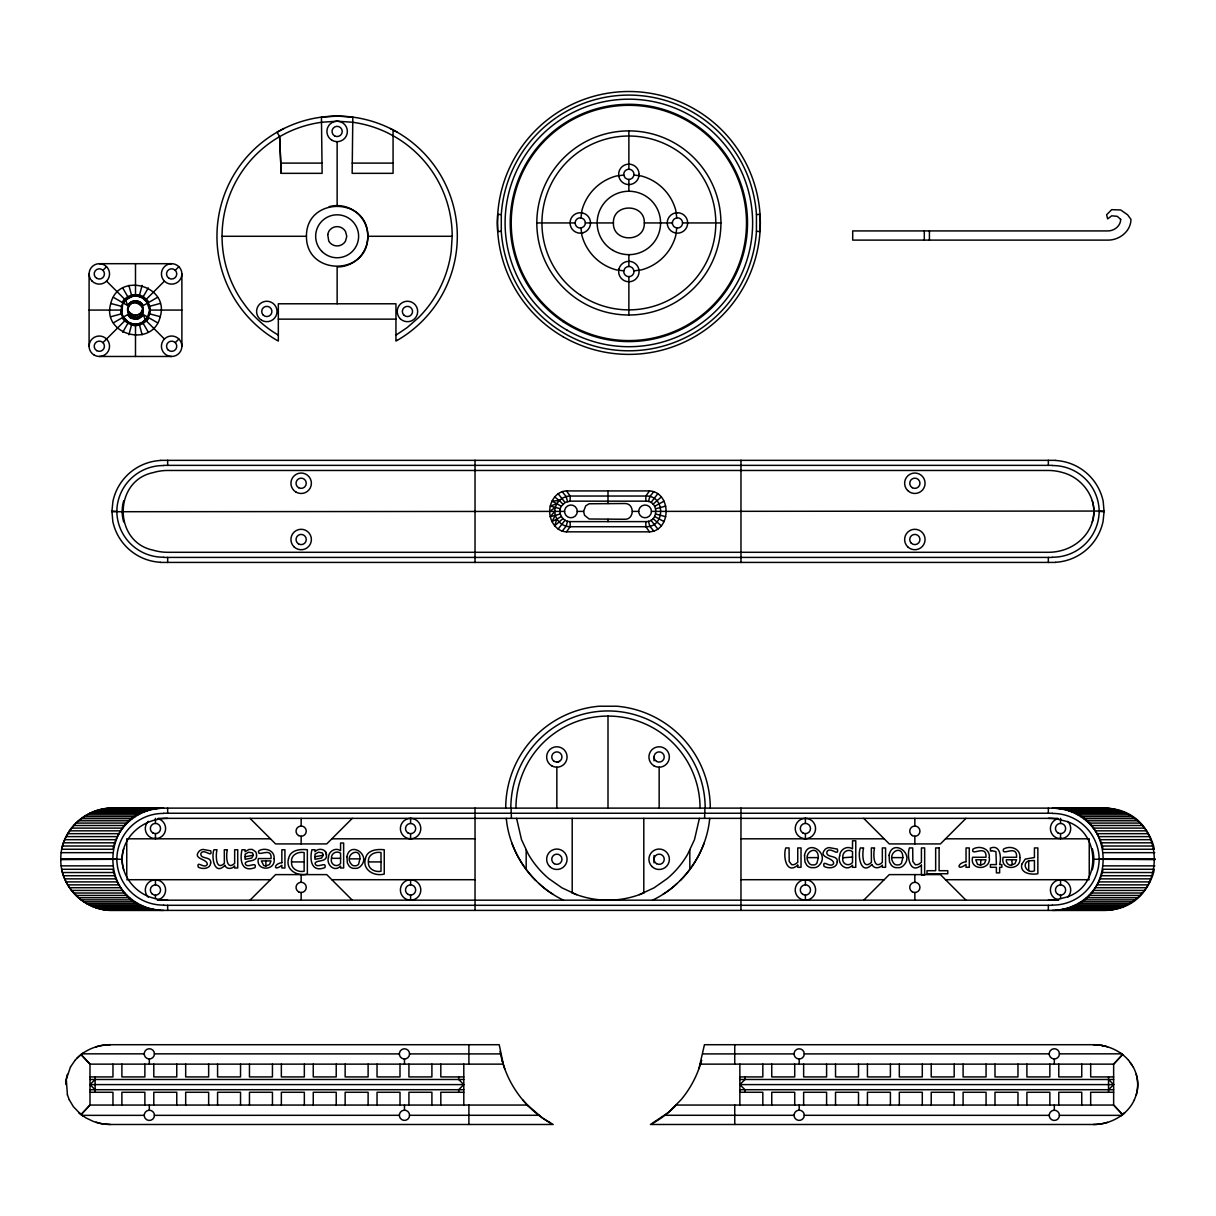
<?xml version="1.0" encoding="UTF-8"?>
<svg xmlns="http://www.w3.org/2000/svg" width="1216" height="1216" viewBox="0 0 1216 1216"><rect width="100%" height="100%" fill="white"/><g stroke="black" fill="none" stroke-linecap="round" stroke-linejoin="round"><path stroke-width="1.5" d="M135.493 263.69L135.508 295.503M468.89 1124.481L468.905 1105.055M734.753 1044.711L734.738 1064.137M135.493 356.47L135.508 324.657M278.327 335.145L273.205 331.953A115.064 115.064 0 0 1 245.845 306.326L241.452 300.215A115.064 115.064 0 0 1 279.604 136.633L286.246 133.076A115.064 115.064 0 0 1 322.118 122.208L337.136 121.22L352.154 122.208A115.064 115.064 0 0 1 388.026 133.076L394.668 136.633A115.064 115.064 0 0 1 452.2 236.284L451.212 251.302A115.064 115.064 0 0 1 418.502 317.65L407.178 327.575L395.945 335.145M501.281 214.578L501.281 231.314A127.847 127.847 0 0 0 628.87 350.801A127.847 127.847 0 0 0 756.443 231.314L756.443 214.578A127.847 127.847 0 0 0 628.87 95.091A127.847 127.847 0 0 0 501.281 214.578L497.709 214.35L497.435 222.938L497.709 231.542L501.281 231.314M980.537 865.154L984.413 863.618L985.994 859.773L975.749 859.773L977.512 864.302L980.537 865.154L980.871 859.773M60.8 858.922C60.314 831.501 85.211 807.47 112.48 808.123L1103.52 808.123C1171.16 808.017 1171.16 910.51 1103.52 910.404L112.48 910.404C84.968 911.073 59.934 886.601 60.8 858.922L122.162 859.271A37.134 37.134 0 0 1 123.713 848.677C127.741 834.997 139.551 824.539 153.034 820.526A50.145 50.145 0 0 1 167.656 818.353M160.33 562.278A51.558 51.558 0 0 1 112.799 521.406L111.948 511.054L112.921 501.402A51.558 51.558 0 0 1 160.33 460.484M163.613 808.123C95.973 808.017 95.973 910.51 163.613 910.404M1055.67 460.484A51.558 51.558 0 0 1 1103.201 501.372L1104.052 511.723L1103.079 521.375A51.558 51.558 0 0 1 1055.67 562.278M1052.387 910.404C1120.027 910.51 1120.027 808.017 1052.387 808.123M67.412 1094.917L66.287 1079.337L70.498 1066.903M167.656 900.174A50.145 50.145 0 0 1 153.034 898.016C132.422 892.498 116.858 869.881 123.713 848.677M1048.344 818.353A50.145 50.145 0 0 1 1062.966 820.526C1102.745 828.734 1102.76 889.808 1062.966 898.001A50.145 50.145 0 0 1 1048.344 900.174M291.551 861.931C290.715 854.863 298.102 851.382 304.137 852.538L304.137 871.294C298.148 872.419 290.806 868.938 291.551 861.931L304.137 861.916M368.433 861.931C367.597 854.863 374.969 851.382 381.003 852.538L381.003 871.294C375.014 872.419 367.688 868.938 368.433 861.931L381.003 861.916M65.907 1084.596L65.907 1084.55A36.1 36.1 0 0 1 67.427 1074.275M75.103 1060.306C83.737 1050.168 97.174 1044.696 110.398 1044.711L499.214 1044.711L503.272 1064.137L89.999 1064.137L81.062 1054.561L89.999 1064.137L89.999 1105.055L81.062 1114.601L73.401 1106.712L69.297 1099.811M359.921 858.861L358.629 864.135A4.15 4.15 0 0 1 356.06 865.746L353.81 865.746A4.134 4.134 0 0 1 351.257 864.135C343.322 854.833 360.514 845.713 359.921 858.861L349.965 858.861M818.307 857.614L816.924 863.193A4.408 4.408 0 0 1 814.203 864.91L811.802 864.91A4.378 4.378 0 0 1 809.096 863.193C801.329 853.009 818.262 843.174 818.307 857.614L807.728 857.614M902.865 857.614L901.497 863.193A4.408 4.408 0 0 1 898.761 864.91L896.374 864.91A4.378 4.378 0 0 1 893.669 863.193C885.902 853.009 902.834 843.174 902.865 857.614L892.301 857.614M143.169 314.503L145.874 321.298L147.683 317.102L142.53 322.255L139.141 323.654L139.293 325.098L131.86 323.654L131.708 325.098C138.001 326.846 144.263 323.654 148.352 318.942L147.683 317.102L149.568 310.08L145.874 298.847C139.399 292.159 127.923 293.922 122.77 301.355L121.919 313.713L125.142 321.298L131.708 325.098L131.86 323.654L128.47 322.255L123.318 317.102L122.664 318.607L125.142 321.298L125.552 320.021M549.693 511.389C549.571 501.813 556.168 491.203 566.519 490.93L649.481 490.93C671.597 492.115 671.597 530.662 649.481 531.848L566.519 531.848C556.168 531.559 549.571 520.95 549.693 511.389L555.332 507.422C557.126 500.87 563.373 496.082 570.152 496.037L645.848 496.037C665.547 495.292 665.547 527.47 645.848 526.726L570.152 526.726C560.439 526.908 552.642 516.754 555.332 507.422L550.27 506.099L556.867 503.713L561.29 506.266C557.323 512.711 562.598 521.846 570.152 521.618L645.848 521.618C658.981 522.105 658.981 500.658 645.848 501.159L570.152 501.159L565.045 502.527L561.29 506.266M145.449 300.124L145.874 298.847L148.306 301.37L147.683 303.042L142.53 297.89L139.141 296.491L139.293 295.062L131.86 296.491L125.552 300.124L123.318 303.042L125.142 298.847L127.832 305.657M128.075 312.056L127.817 307.526C125.446 315.962 137.773 321.83 142.15 313.91L142.515 310.43M842.886 857.766C841.852 852.234 847.917 848.327 852.507 851.565L852.507 862.539C848.616 867.114 841.426 863.922 842.886 857.766L852.507 857.052M326.435 855.046C327.499 862.615 315.962 859.682 315.05 863.314C316.282 869.622 327.013 860.426 324.946 867.601C311.661 872.83 309.381 860.244 311.919 849.756L314.974 849.756L314.974 851.702C318.44 847.522 326.678 848.92 326.435 855.046A6.232 6.232 0 0 0 325.478 851.702M583.574 511.389L585.762 505.81L589.137 503.774L624.918 503.515C634.63 503.333 634.63 519.445 624.918 519.262L589.137 518.989L584.577 515.326L583.574 511.389L577.311 511.389A6.399 6.399 0 0 0 567.72 505.856A6.399 6.399 0 0 0 567.72 516.922A6.399 6.399 0 0 0 577.311 511.389M110.793 303.483C101.126 334.886 152.927 348.734 160.208 316.677C169.89 285.274 118.074 271.426 110.793 303.483L121.418 306.31L123.926 301.431M124.822 319.899L121.418 313.85L121.418 306.31M127.832 310.08C129.838 292.418 154.022 310.992 137.484 317.482L137.469 314.929L140.919 312.938L143.154 307.526L143.154 310.08M157.654 322.848L148.124 317.361L150.085 310.08L148.124 302.784L157.639 297.282M306.447 236.284C306.037 196.445 368.22 196.445 367.81 236.284C368.22 276.123 306.037 276.123 306.447 236.284L222.072 236.284M580.944 217.922L581.932 210.368A48.579 48.579 0 0 1 616.284 176.016L623.838 175.028M613.411 222.938C612.666 203.102 645.058 203.102 644.313 222.938C645.058 242.79 612.666 242.79 613.411 222.938L585.398 222.938M676.78 227.97L675.792 235.524A48.579 48.579 0 0 1 641.44 269.876L633.886 270.864M699.413 818.353L694.503 839.602L687.724 854.149A92.051 92.051 0 0 1 667.174 878.636L654.026 887.847L639.479 894.626M704.566 818.353L704.946 808.123M331.512 858.329C330.934 853.343 336.558 850.349 340.571 853.161L340.571 863.497C336.528 868.178 329.84 864.242 331.512 858.329L340.571 858.329M253.384 855.243L251.682 858.086L245.085 859.302L245.085 854.24L248.535 852.234L252.502 852.872L253.384 855.243L245.085 856.778M323.274 855.243L321.556 858.086L314.974 859.302L314.974 854.24L318.425 852.234L322.392 852.872L323.274 855.243L314.974 856.778M128.166 323.623L128.47 322.255M142.53 297.89L142.834 296.522M1092.287 521.983C1099.142 500.779 1083.578 478.146 1062.966 472.644A50.145 50.145 0 0 0 1048.344 470.47L167.656 470.47A50.145 50.145 0 0 0 153.034 472.644C113.255 480.852 113.24 541.926 153.034 550.134A50.145 50.145 0 0 0 167.656 552.292L1048.344 552.292A50.145 50.145 0 0 0 1062.966 550.134C1076.434 546.106 1088.259 535.663 1092.287 521.983A37.134 37.134 0 0 0 1092.287 500.718M1136.23 1094.917C1138.966 1085.66 1137.857 1075.354 1133.16 1066.903M128.896 334.78L131.738 324.155M139.278 295.99A14.577 14.577 0 0 0 136.77 295.549L139.278 295.99L142.105 285.38M567.507 521.269L566.185 526.209L562.157 531.149M648.493 501.509L649.815 496.569L653.843 491.629M652.475 900.174C684.046 885.263 706.526 853.115 709.718 818.353L709.642 819.022M698.911 1068.788L704.444 1044.711L1093.26 1044.711C1106.499 1044.696 1119.89 1050.168 1128.554 1060.306M561.29 516.496L556.867 519.065L554.618 525.844L562.917 518.624M142.15 306.234L148.124 302.784A14.577 14.577 0 0 1 148.124 317.361L142.15 313.91L142.895 309.502M1134.361 1099.857L1136.23 1094.871A36.1 36.1 0 0 0 1137.75 1084.55A36.1 36.1 0 0 0 1136.23 1074.275M1134.361 1099.811C1127.278 1115.406 1110.026 1124.618 1093.26 1124.481L650.469 1124.481L668.238 1112.594L680.96 1099.857A103.299 103.299 0 0 0 701.602 1060.2L700.37 1064.137L1113.643 1064.137L1122.581 1054.561L1113.643 1064.137L1113.643 1105.055L1122.581 1114.601L1124.709 1112.807L1120.346 1116.242M560.272 514.034L555.332 515.356L551.958 521.618L556.867 519.065M122.74 332.242L128.212 322.696L125.202 320.386L102.934 342.623M142.789 297.449L148.276 287.934M565.045 520.25L558.114 529.097M650.955 502.527L657.886 493.666M70.498 1066.949L75.103 1060.261M566.519 531.848L570.152 526.726L570.152 521.618M649.481 490.93L645.848 496.037L645.848 501.159M127.832 305.383C130.538 299.318 140.858 299.394 143.169 305.657M554.815 511.389L550.27 516.678L555.332 515.356M81.046 1114.586L89.999 1105.055L527.44 1105.055L542.579 1118.082L553.189 1124.481L110.382 1124.481L101.703 1123.721L93.358 1121.456L85.667 1117.762L78.934 1112.762L83.311 1116.242M145.814 299.774L164.418 281.139M102.934 270.302L106.552 266.684M175.271 270.302L178.889 266.684M175.271 342.623L178.889 339.006M250.01 900.174L275.576 874.608L326.724 874.608L352.29 900.174M653.083 504.154L661.382 496.918M352.29 818.353L326.724 843.919L275.576 843.919L250.01 818.353M95.122 1089.718L89.999 1084.596L95.122 1079.489M458.675 1076.92L458.675 1079.489L463.798 1084.596L458.675 1089.718L458.675 1092.272M863.71 900.174L889.276 874.608L940.424 874.608L965.99 900.174M965.99 818.353L940.424 843.919L889.276 843.919L863.71 818.353M744.967 1092.272L744.967 1089.718L739.86 1084.596L744.967 1079.489L744.967 1076.92M1108.536 1089.718L1113.643 1084.596L1108.536 1079.489M76.942 1058.3L81.062 1054.561M129.352 316.738A8.71 8.71 0 0 0 141.664 316.738L143.169 314.777L137.484 319.109L130.082 317.695L127.832 314.777L128.866 313.91L128.075 309.502M106.552 281.139L125.202 299.774L128.212 297.449L122.71 287.949M81.046 1054.606L83.311 1052.95M113.362 322.878L128.866 313.91L130.082 315.506L128.85 311.357M654.71 506.266L664.042 501.159M283.982 128.501L277.035 132.21L279.604 136.633L281.2 173.341L322.118 173.341L321.45 117.131L337.136 116.098L352.822 117.131L352.154 173.341L393.072 173.341L393.072 129.975M559.421 761.414L556.852 762.098M1028.721 860.822C1020.954 863.801 1027.368 874.137 1034.421 870.808L1034.421 860.487L1028.721 860.822L1028.721 870.58M110.808 316.722L121.418 313.85M149.583 306.31L160.193 303.453M655.728 508.744L665.73 506.099M148.261 821.332A10.169 10.169 0 0 0 152.821 838.341L158.08 838.341A10.169 10.169 0 0 0 158.08 818.702M158.08 899.825A10.169 10.169 0 0 0 158.08 880.186L152.821 880.186A10.169 10.169 0 0 0 148.261 897.195M805.402 838.812L808.032 838.341A10.169 10.169 0 0 0 813.732 822.685A10.169 10.169 0 0 0 797.073 822.685A10.169 10.169 0 0 0 802.773 838.341L805.402 838.812L805.402 833.629M1057.92 818.702A10.169 10.169 0 0 0 1057.92 838.341L1063.179 838.341A10.169 10.169 0 0 0 1067.739 821.332M1067.739 897.195A10.169 10.169 0 0 0 1063.179 880.186L1057.92 880.186A10.169 10.169 0 0 0 1057.92 899.825M410.598 838.812L413.242 838.432A10.214 10.214 0 0 0 418.958 822.715A10.214 10.214 0 0 0 402.222 822.715A10.214 10.214 0 0 0 407.953 838.432L410.598 838.812L410.598 833.69M410.598 879.715L407.953 880.095A10.214 10.214 0 0 0 402.222 895.827A10.214 10.214 0 0 0 418.958 895.827A10.214 10.214 0 0 0 413.242 880.095L410.598 879.715L410.598 884.853M805.402 879.715L802.758 880.095A10.214 10.214 0 0 0 797.042 895.827A10.214 10.214 0 0 0 813.778 895.827A10.214 10.214 0 0 0 808.047 880.095L805.402 879.715L805.402 884.853M130.066 312.938L133.502 314.929L137.469 314.929M139.141 323.654L135.508 324.14L135.508 325.599L131.86 323.654M139.293 325.098L136.77 324.459L139.278 324.155L142.135 334.78M1011.438 865.154L1014.965 863.618L1016.561 859.773L1006.316 859.773C1005.571 865.138 1014.676 868.619 1011.438 859.773M562.917 504.154L559.299 500.536L551.958 501.159L556.867 503.713M265.878 865.974L269.511 864.53L271.016 860.913L261.364 860.913L263.796 865.61L265.878 865.974L265.878 860.913M111.948 511.723L564.528 511.389M651.472 511.389A6.399 6.399 0 0 0 641.881 505.856A6.399 6.399 0 0 0 641.881 516.922A6.399 6.399 0 0 0 651.472 511.389L1104.052 511.054M117.04 859.271L60.8 859.606M1092.287 848.677A37.134 37.134 0 0 1 1093.838 859.271L1155.2 858.922M756.443 214.578L760.015 214.35L760.304 222.938L760.015 231.542L756.443 231.314M160.314 460.347L1055.686 460.347M1055.686 562.415L160.314 562.415M121.433 310.08L89.102 310.08M281.2 163.111L322.118 163.111M352.154 163.111L393.072 163.111M536.803 222.938L575.168 222.938A5.107 5.107 0 0 1 580.275 217.831L581.598 217.998A5.107 5.107 0 0 1 581.598 227.878L580.275 228.061A5.107 5.107 0 0 1 575.168 222.938M644.313 222.938L672.342 222.938M682.556 222.938A5.107 5.107 0 0 0 677.449 217.831L676.126 217.998A5.107 5.107 0 0 0 676.126 227.878L677.449 228.061A5.107 5.107 0 0 0 682.556 222.938L720.921 222.938A92.051 92.051 0 0 0 582.844 143.23A92.051 92.051 0 0 0 582.844 302.662A92.051 92.051 0 0 0 720.921 222.938M367.81 236.284L452.2 236.284M99.317 263.69L171.654 263.69M149.568 310.08L181.883 310.08M278.327 319.139L395.945 319.139M99.317 356.47L171.654 356.47M163.704 465.363L1052.296 465.363M632.426 511.389L638.689 511.389M163.704 557.414L1052.296 557.414M109.182 808.23L160.314 808.23M1055.686 808.23L1106.818 808.23M105.807 808.564L156.955 808.564M1059.045 808.564L1110.193 808.564M102.478 809.096L153.611 809.096M1062.389 809.096L1113.522 809.096M99.18 809.856L150.313 809.856M1065.687 809.856L1116.82 809.856M95.942 810.829L147.075 810.829M1068.925 810.829L1120.058 810.829M92.766 811.999L143.914 811.999M1072.086 811.999L1123.234 811.999M163.704 813.246L1052.296 813.246M89.68 813.382L140.828 813.382M1075.172 813.382L1126.32 813.382M86.701 814.963L137.834 814.963M1078.166 814.963L1129.299 814.963M83.828 816.726L134.961 816.726M1081.039 816.726L1132.172 816.726M158.186 818.353L1057.814 818.353M81.062 818.672L132.21 818.672M1083.79 818.672L1134.938 818.672M78.447 820.785L129.595 820.785M1086.405 820.785L1137.553 820.785M75.97 823.08L127.118 823.08M1088.882 823.08L1140.03 823.08M73.659 825.512L124.792 825.512M1091.208 825.512L1142.341 825.512M71.501 828.111L122.649 828.111M1093.351 828.111L1144.499 828.111M69.525 830.832L120.673 830.832M1095.327 830.832L1146.475 830.832M67.731 833.674L118.879 833.674M1097.121 833.674L1148.269 833.674M66.135 836.623L117.283 836.623M1098.717 836.623L1149.865 836.623M270.469 838.812L126.753 838.812L126.753 877.861M331.831 838.812L475.03 838.812M740.97 838.812L884.169 838.812M945.531 838.812L1089.247 838.812L1089.247 877.861M64.737 839.678L115.885 839.678M1100.115 839.678L1151.263 839.678M63.536 842.81L114.684 842.81M1101.316 842.81L1152.464 842.81M62.548 846.017L113.696 846.017M1102.304 846.017L1153.452 846.017M61.21 852.659L112.358 852.659M1103.642 852.659L1154.79 852.659M1155.2 859.606L1098.96 859.271M61.21 865.868L112.358 865.868M1103.642 865.868L1154.79 865.868M62.548 872.526L113.696 872.526M1102.304 872.526L1153.452 872.526M63.536 875.733L114.684 875.733M1101.316 875.733L1152.464 875.733M64.737 878.864L115.885 878.864M1100.115 878.864L1151.263 878.864M126.753 879.715L270.469 879.715M331.831 879.715L475.03 879.715M740.97 879.715L884.169 879.715M945.531 879.715L1089.247 879.715M66.135 881.904L117.283 881.904M1098.717 881.904L1149.865 881.904M67.731 884.868L118.879 884.868M1097.121 884.868L1148.269 884.868M69.525 887.71L120.673 887.71M1095.327 887.71L1146.475 887.71M71.501 890.431L122.649 890.431M1093.351 890.431L1144.499 890.431M73.659 893.015L124.792 893.015M1091.208 893.015L1142.341 893.015M75.97 895.447L127.118 895.447M1088.882 895.447L1140.03 895.447M78.447 897.742L129.595 897.742M1086.405 897.742L1137.553 897.742M81.062 899.855L132.21 899.855M1083.79 899.855L1134.938 899.855M157.35 900.174L1058.65 900.174M83.828 901.801L134.961 901.801M1081.039 901.801L1132.172 901.801M86.701 903.579L137.834 903.579M1078.166 903.579L1129.299 903.579M89.68 905.145L140.828 905.145M1075.172 905.145L1126.32 905.145M163.704 905.297L1052.296 905.297M92.766 906.528L143.914 906.528M1072.086 906.528L1123.234 906.528M95.942 907.698L147.075 907.698M1068.925 907.698L1120.058 907.698M99.18 908.671L150.313 908.671M1065.687 908.671L1116.82 908.671M102.478 909.431L153.611 909.431M1062.389 909.431L1113.522 909.431M105.807 909.978L156.955 909.978M1059.045 909.978L1110.193 909.978M109.182 910.298L160.314 910.298M1055.686 910.298L1106.818 910.298M82.095 1053.831L144.218 1053.846M154.447 1053.846A5.107 5.107 0 0 1 146.771 1058.285A5.107 5.107 0 0 1 146.771 1049.423A5.107 5.107 0 0 1 154.447 1053.846L399.35 1053.907M409.579 1053.907A5.107 5.107 0 0 1 401.918 1058.33A5.107 5.107 0 0 1 401.918 1049.469A5.107 5.107 0 0 1 409.579 1053.907L500.642 1053.907M703.015 1053.907L794.063 1053.907M804.293 1053.907A5.107 5.107 0 0 0 796.617 1049.469A5.107 5.107 0 0 0 796.617 1058.33A5.107 5.107 0 0 0 804.293 1053.907L1049.21 1053.846M1059.44 1053.846A5.107 5.107 0 0 0 1051.764 1049.423A5.107 5.107 0 0 0 1051.764 1058.285A5.107 5.107 0 0 0 1059.44 1053.846L1121.562 1053.831M89.999 1076.92L112.966 1076.92L112.966 1064.137M463.798 1076.92L440.815 1076.92L440.815 1064.137M739.86 1076.92L762.827 1076.92L762.827 1064.137M1113.643 1076.92L1090.676 1076.92L1090.676 1064.137M89.999 1079.489L463.798 1079.489M739.86 1079.489L1113.643 1079.489M89.999 1084.596L463.798 1084.596M739.86 1084.596L1113.643 1084.596M89.999 1089.718L463.798 1089.718M739.86 1089.718L1113.643 1089.718M89.999 1092.272L112.966 1092.272L112.966 1105.055M463.798 1092.272L440.815 1092.272L440.815 1105.055M739.86 1092.272L762.827 1092.272L762.827 1105.055M1113.643 1092.272L1090.676 1092.272L1090.676 1105.055M82.095 1115.361L144.218 1115.346M1121.562 1115.361L1059.44 1115.346A5.107 5.107 0 0 1 1051.764 1119.769A5.107 5.107 0 0 1 1051.764 1110.922A5.107 5.107 0 0 1 1059.44 1115.346M154.447 1115.346A5.107 5.107 0 0 0 146.771 1110.922A5.107 5.107 0 0 0 146.771 1119.769A5.107 5.107 0 0 0 154.447 1115.346L399.35 1115.3M409.579 1115.3A5.107 5.107 0 0 0 401.918 1110.862A5.107 5.107 0 0 0 401.918 1119.723A5.107 5.107 0 0 0 409.579 1115.3L538.916 1115.285M664.726 1115.285L794.063 1115.3M804.293 1115.3A5.107 5.107 0 0 0 796.617 1110.862A5.107 5.107 0 0 0 796.617 1119.723A5.107 5.107 0 0 0 804.293 1115.3L1049.21 1115.346M1098.96 511.389L1104.052 511.723M111.948 511.054L117.04 511.389M633.886 175.028L641.44 176.016A48.579 48.579 0 0 1 675.792 210.368L676.78 217.922M623.838 270.864L616.284 269.876A48.579 48.579 0 0 1 581.932 235.524L580.944 227.97M139.141 296.491L135.508 296.005L135.508 294.561L131.86 296.491L131.708 295.062L131.86 296.491M1101.939 1045.471L1104.766 1046.064M665.73 516.678L655.728 514.034M149.583 313.85L160.208 316.677M555.332 507.422L560.272 508.744M576.521 894.626L561.974 887.847L548.826 878.636A92.051 92.051 0 0 1 528.276 854.149L521.497 839.602L516.587 818.353M664.042 521.618L654.71 516.496M563.525 900.174C531.954 885.263 509.474 853.115 506.282 818.353L506.358 819.022M390.29 128.501L397.222 132.21M113.346 297.312L128.866 306.234M1120.346 1052.95L1122.581 1054.561M661.382 525.844L653.083 518.624M554.618 496.918L559.299 500.536M145.814 320.386L164.418 339.006M657.886 529.097L650.955 520.25M558.114 493.666L565.045 502.527M1122.596 1114.586L1113.643 1105.055L676.202 1105.055L674.865 1106.499A103.299 103.299 0 0 1 653.478 1122.915M522.682 1099.857L528.778 1106.499M653.843 531.149L649.815 526.209L648.493 521.269M562.157 491.629L566.185 496.569L567.507 501.509M1128.554 1060.261L1133.16 1066.949M147.166 302.374L147.683 303.042A14.06 14.06 0 0 0 125.552 300.124M649.481 531.848L645.848 526.726L645.848 521.618M566.519 490.93L570.152 496.037L570.152 501.159M1130.242 1062.434L1131.792 1064.654M142.789 322.696L148.306 332.211M69.297 1099.857L67.427 1094.871M502.041 1060.2L504.746 1068.788M128.866 285.38L131.738 295.99M142.53 322.255L142.834 323.623M128.166 296.522L128.47 297.89M129.458 312.147L130.066 315.506M511.434 818.353L511.054 808.123M279.604 136.633L281.2 173.341M734.753 1124.481L734.738 1105.055M468.89 1044.711L468.905 1064.137M142.135 311.357L142.135 313.91M140.919 312.938L140.919 315.506M139.323 314.169L139.323 316.722M135.493 315.187L135.493 317.741M133.502 314.929L133.502 317.482M131.647 314.169L131.662 316.722A7.676 7.676 0 0 0 143.169 310.08A7.676 7.676 0 0 0 131.662 303.438A7.676 7.676 0 0 0 131.662 316.722M1108.536 1076.92L1108.536 1092.272M1081.754 1064.137L1081.754 1076.92L1058.786 1076.92L1058.786 1064.137M1081.754 1105.055L1081.754 1092.272L1058.786 1092.272L1058.786 1105.055M1060.55 818.353L1060.55 823.399M1060.55 833.629L1060.55 838.812M1060.55 879.715L1060.55 884.898M1060.55 895.128L1060.55 898.487M1054.318 1058.969L1054.318 1064.137M1054.318 1105.055L1054.318 1110.223M1049.864 1064.137L1049.864 1076.92L1026.897 1076.92L1026.897 1064.137M1049.864 1105.055L1049.864 1092.272L1026.897 1092.272L1026.897 1105.055M1048.344 460.241L1048.344 465.363M1048.344 557.414L1048.344 562.522M1048.344 808.123L1048.344 813.246M1048.344 905.297L1048.344 910.404M1017.974 1064.137L1017.974 1076.92L994.992 1076.92L994.992 1064.137M1017.974 1105.055L1017.974 1092.272L994.992 1092.272L994.992 1105.055M986.07 1064.137L986.07 1076.92L963.102 1076.92L963.102 1064.137M986.07 1105.055L986.07 1092.272L963.102 1092.272L963.102 1105.055M954.18 1064.137L954.18 1076.92L931.213 1076.92L931.213 1064.137M954.18 1105.055L954.18 1092.272L931.213 1092.272L931.213 1105.055M929.419 230.918L929.419 240.114M924.297 230.918L924.297 240.114M922.29 1064.137L922.29 1076.92L899.323 1076.92L899.323 1064.137M922.29 1105.055L922.29 1092.272L899.323 1092.272L899.323 1105.055M914.842 818.353L914.842 826.029M914.842 836.258L914.842 843.919M914.842 874.608L914.842 882.284M914.842 892.514L914.842 900.174M890.401 1064.137L890.401 1076.92L867.434 1076.92L867.434 1064.137M890.401 1105.055L890.401 1092.272L867.434 1092.272L867.434 1105.055M858.511 1064.137L858.511 1076.92L835.529 1076.92L835.529 1064.137M858.511 1105.055L858.511 1092.272L835.529 1092.272L835.529 1105.055M826.606 1064.137L826.606 1076.92L803.639 1076.92L803.639 1064.137M826.606 1105.055L826.606 1092.272L803.639 1092.272L803.639 1105.055M805.402 818.353L805.402 823.399M805.402 895.082L805.402 900.174M799.186 1059.014L799.186 1064.137M799.186 1105.055L799.186 1110.178M794.717 1064.137L794.717 1076.92L771.75 1076.92L771.75 1064.137M794.717 1105.055L794.717 1092.272L771.75 1092.272L771.75 1105.055M740.97 460.241L740.97 562.522M740.97 808.123L740.97 910.404M739.86 1064.137L739.86 1105.055M689.822 850.106L689.822 869.349M659.148 767.205L659.148 808.123M654.026 756.99L654.026 760.775M654.026 855.547L654.026 862.843M643.796 818.353L643.796 892.833M628.87 130.887L628.87 169.252A5.107 5.107 0 0 1 633.977 174.359L633.81 175.682A5.107 5.107 0 0 1 623.93 175.682L623.747 174.359A5.107 5.107 0 0 1 628.87 169.252M628.87 179.482L628.87 191.231M628.87 254.646L628.87 266.41M628.87 276.64A5.107 5.107 0 0 0 633.977 271.533L633.81 270.21A5.107 5.107 0 0 0 623.93 270.21L623.747 271.533A5.107 5.107 0 0 0 628.87 276.64L628.87 315.005M608 490.93L608 503.515M608 519.262L608 521.618M700.051 808.123A92.051 92.051 0 0 0 608 716.072L608 808.123M572.204 818.353L572.204 892.833M556.852 767.205L556.852 808.123M526.178 850.106L526.178 869.349M475.03 460.241L475.03 562.522M475.03 808.123L475.03 910.404M463.798 1064.137L463.798 1105.055M431.908 1064.137L431.908 1076.92L408.926 1076.92L408.926 1064.137M431.908 1105.055L431.908 1092.272L408.926 1092.272L408.926 1105.055M410.598 818.353L410.598 823.46M410.598 895.082L410.598 900.174M404.472 1059.014L404.472 1064.137M404.472 1105.055L404.472 1110.178M400.003 1064.137L400.003 1076.92L377.036 1076.92L377.036 1064.137M400.003 1105.055L400.003 1092.272L377.036 1092.272L377.036 1105.055M368.114 1064.137L368.114 1076.92L345.146 1076.92L345.146 1064.137M368.114 1105.055L368.114 1092.272L345.146 1092.272L345.146 1105.055M337.136 141.679L337.136 205.595M337.136 303.787L337.136 266.973A30.689 30.689 0 0 0 367.551 232.271A30.689 30.689 0 0 0 329.186 206.644M336.224 1064.137L336.224 1076.92L313.257 1076.92L313.257 1064.137M336.224 1105.055L336.224 1092.272L313.257 1092.272L313.257 1105.055M304.334 1064.137L304.334 1076.92L281.352 1076.92L281.352 1064.137M304.334 1105.055L304.334 1092.272L281.352 1092.272L281.352 1105.055M301.158 818.353L301.158 826.029M301.158 836.258L301.158 843.919M301.158 874.608L301.158 882.284M301.158 892.514L301.158 900.174M272.445 1064.137L272.445 1076.92L249.462 1076.92L249.462 1064.137M272.445 1105.055L272.445 1092.272L249.462 1092.272L249.462 1105.055M240.54 1064.137L240.54 1076.92L217.573 1076.92L217.573 1064.137M240.54 1105.055L240.54 1092.272L217.573 1092.272L217.573 1105.055M208.65 1064.137L208.65 1076.92L185.683 1076.92L185.683 1064.137M208.65 1105.055L208.65 1092.272L185.683 1092.272L185.683 1105.055M181.883 273.919A10.23 10.23 0 0 1 166.531 282.766A10.23 10.23 0 0 1 166.531 265.058A10.23 10.23 0 0 1 181.883 273.919L181.883 346.241A10.23 10.23 0 0 1 166.531 355.102A10.23 10.23 0 0 1 166.531 337.379A10.23 10.23 0 0 1 181.883 346.241M176.761 1064.137L176.761 1076.92L153.794 1076.92L153.794 1064.137M176.761 1105.055L176.761 1092.272L153.794 1092.272L153.794 1105.055M167.656 460.241L167.656 465.363M167.656 557.414L167.656 562.522M167.656 808.123L167.656 813.246M167.656 905.297L167.656 910.404M155.45 818.353L155.45 823.399M155.45 833.629L155.45 838.812M155.45 879.715L155.45 884.898M155.45 895.128L155.45 898.487M149.325 1058.969L149.325 1064.137M149.325 1105.055L149.325 1110.223M144.871 1064.137L144.871 1076.92L121.889 1076.92L121.889 1064.137M144.871 1105.055L144.871 1092.272L121.889 1092.272L121.889 1105.055M95.122 1076.92L95.122 1092.272M89.102 273.919L89.102 346.241M145.449 320.021A14.06 14.06 0 0 1 123.318 317.102M139.278 324.155A14.577 14.577 0 0 1 136.77 324.596M128.212 322.696A14.577 14.577 0 0 1 125.202 320.386M122.877 317.361A14.577 14.577 0 0 1 120.931 310.08M125.202 299.774A14.577 14.577 0 0 1 128.212 297.449M129.352 303.407A8.71 8.71 0 0 1 141.664 303.407M123.713 521.968A37.134 37.134 0 0 1 123.713 500.718M116.827 511.389A46.39 46.39 0 0 1 163.704 465.561M163.704 557.217A46.39 46.39 0 0 1 116.827 511.389M1052.296 465.561A46.39 46.39 0 0 1 1099.173 511.389M1099.173 511.389A46.39 46.39 0 0 1 1052.296 557.217M123.713 869.85A37.134 37.134 0 0 1 122.162 859.271M163.704 813.428A46.39 46.39 0 0 0 116.827 859.256A46.39 46.39 0 0 0 163.704 905.099M643.963 892.863A92.051 92.051 0 0 1 572.037 892.863M515.949 808.123A92.051 92.051 0 0 1 608 716.072M1093.838 859.271A37.134 37.134 0 0 1 1092.287 869.85M1052.296 813.428A46.39 46.39 0 0 1 1099.173 859.256A46.39 46.39 0 0 1 1052.296 905.099M1106.818 910.161A51.558 51.558 0 0 0 1154.349 869.288L1103.079 869.258A51.558 51.558 0 0 1 1055.67 910.161M109.182 910.161A51.558 51.558 0 0 1 61.651 869.288L112.921 869.258A51.558 51.558 0 0 0 160.33 910.161M109.182 808.366A51.558 51.558 0 0 0 61.651 849.254L112.921 849.27A51.558 51.558 0 0 1 160.33 808.366M1106.818 808.366A51.558 51.558 0 0 1 1154.349 849.254L1103.079 849.27A51.558 51.558 0 0 0 1055.67 808.366M704.125 843.114A102.281 102.281 0 0 1 680.322 880.46M535.678 880.46A102.281 102.281 0 0 1 511.875 843.114M505.719 808.123A102.281 102.281 0 0 1 599.078 706.222L616.922 706.222A102.281 102.281 0 0 1 710.281 808.123M553.022 894.262A76.365 76.365 0 0 1 538.992 883.485M677.008 883.485A76.365 76.365 0 0 1 662.978 894.262M510.826 808.123A97.174 97.174 0 0 1 608 710.95A97.174 97.174 0 0 1 705.174 808.123M96.094 1046.824A49.157 49.157 0 0 1 110.398 1044.711M110.398 1124.481A49.157 49.157 0 0 1 96.094 1122.368M550.164 1122.915A103.299 103.299 0 0 1 500.08 1051.399M1093.26 1044.711A49.157 49.157 0 0 1 1107.563 1046.824M1107.563 1122.368A49.157 49.157 0 0 1 1093.26 1124.481M328.487 857.189C325.964 864.53 334.461 872.678 340.571 866.081L340.571 867.996L343.642 867.996L343.642 843.022L340.571 843.022L340.571 850.668C335.51 847.111 328.654 851.306 328.487 857.189M839.663 855.836C837.003 863.618 846.017 872.267 852.507 865.275L852.507 867.297L855.775 867.297L855.775 840.788L852.507 840.788L852.507 848.905C847.126 845.12 839.846 849.589 839.663 855.836M346.94 856.702L347.35 862.934L349.022 865.974A7.19 7.19 0 0 0 353.172 868.346L356.683 868.346A7.266 7.266 0 0 0 360.848 865.974C371.366 854.97 349.904 840.53 346.94 856.702M804.521 855.304L804.962 861.931L806.725 865.154A7.63 7.63 0 0 0 811.133 867.662L814.857 867.662A7.722 7.722 0 0 0 819.28 865.154C830.437 853.465 807.667 838.128 804.521 855.304M889.078 855.304L889.519 861.931L891.298 865.154A7.63 7.63 0 0 0 895.706 867.662L899.43 867.662A7.722 7.722 0 0 0 903.853 865.154C915.01 853.465 892.225 838.128 889.078 855.304M274.132 858.77C275.986 871.173 255.254 871.401 258.385 858.557L271.016 858.557C272.217 845.819 256.515 858.222 258.719 850.866C264.936 847.035 275.044 850.425 274.132 858.77M989.307 857.508C991.283 870.671 969.274 870.914 972.587 857.28L985.994 857.28C986.906 843.463 970.444 857.143 972.952 849.118C979.549 845.044 990.28 848.646 989.307 857.508M1019.874 857.508C1021.85 870.671 999.841 870.914 1003.139 857.28L1016.561 857.28C1017.473 843.463 1001.011 857.143 1003.504 849.118C1010.116 845.044 1020.832 848.646 1019.874 857.508M1021.714 864.333C1019.844 873.529 1031.442 874.988 1037.856 873.742L1037.856 847.932L1034.421 847.932L1034.421 857.554L1025.27 859.074L1021.714 864.333M210.687 862.874C210.52 868.938 202.358 869.546 198.238 867.114C196.354 859.788 204.622 869.577 207.282 864.409C207.662 858.557 191.718 859.362 199.394 850.987A6.962 6.962 0 0 1 202.996 849.422L210.763 850.85C212.694 858.678 203.969 847.932 200.959 853.313C199.53 859.727 211.599 855.836 210.687 862.874M837.246 861.855C837.079 868.315 828.415 868.938 824.038 866.37C822.031 858.572 830.817 868.969 833.644 863.482C834.039 857.28 817.122 858.131 825.269 849.239A7.387 7.387 0 0 1 829.099 847.582L837.338 849.102C839.39 857.402 830.133 846.002 826.926 851.717C825.421 858.511 838.219 854.392 837.246 861.855M288.526 858.724C285.228 870.048 297.631 876.706 307.359 874.076L307.359 849.756C300.154 848.92 290.107 849.893 288.526 858.724M365.408 858.724C362.094 870.048 374.513 876.706 384.241 874.076L384.241 849.756C377.021 848.92 366.989 849.893 365.408 858.724M256.546 855.046C257.61 862.615 246.073 859.682 245.176 863.314C246.407 869.622 257.123 860.426 255.071 867.601C241.771 872.83 239.506 860.244 242.03 849.756L245.085 849.756L245.085 851.702L248.885 849.482L252.107 849.361L255.588 851.702A6.232 6.232 0 0 1 256.546 855.046M327.712 234.49L328.761 241.118A9.667 9.667 0 0 0 345.496 241.118L346.788 236.284L345.496 231.45A9.667 9.667 0 0 0 328.761 231.45L327.712 234.49M618.99 268.888L618.64 271.533A10.23 10.23 0 0 0 628.87 281.762A10.23 10.23 0 0 0 639.099 271.533L638.75 268.888A10.23 10.23 0 0 0 618.99 268.888M639.099 174.359L638.75 177.004A10.23 10.23 0 0 1 618.99 177.004L618.64 174.359A10.23 10.23 0 0 1 628.87 164.13A10.23 10.23 0 0 1 639.099 174.359M1120.681 219.397C1120.62 226.054 1114.19 230.994 1107.822 230.918L852.705 230.918L852.705 240.114L1107.822 240.114C1119.282 240.266 1130.85 231.39 1130.956 219.397L1127.597 214.776L1120.681 209.973L1111.698 209.669L1106.606 214.761L1107.67 218.88L1111.698 215.81L1117.261 216.326L1120.681 219.397M224.884 865.351C214.335 876.371 211.128 856.657 213.955 849.756L217.026 849.756C215.612 854.498 215.582 871.553 224.367 863.33L224.306 849.756L227.377 849.756C226.024 854.438 225.872 871.492 234.658 863.375L234.658 849.756L237.728 849.756L237.728 867.996L234.658 867.996L234.658 865.974C232.271 869.166 226.389 869.562 224.884 865.351M871.963 864.485C860.761 876.189 857.356 855.258 860.35 847.932L863.603 847.932C862.114 852.978 862.068 871.082 871.401 862.342L871.34 847.932L874.593 847.932C873.164 852.918 872.997 871.006 882.33 862.387L882.33 847.932L885.582 847.932L885.582 867.297L882.33 867.297L882.33 865.154C879.806 868.543 873.559 868.969 871.963 864.485M281.854 862.706C273.463 863.618 273.296 872.1 281.854 865.29L281.854 867.996L284.924 867.996L284.924 849.756L281.854 849.756L281.854 862.706M966.036 861.688C956.855 862.95 956.566 871.583 966.036 864.424L966.036 867.297L969.289 867.297L969.289 847.932L966.036 847.932L966.036 861.688M797.757 865.154C786.007 875.262 782.982 855.608 785.794 847.932L789.062 847.932L789.184 861.445L791.631 864.652A5.563 5.563 0 0 0 795.234 864.09L797.757 862.387L797.757 847.932L801.025 847.932L801.025 867.297L797.757 867.297L797.757 865.154M921.409 865.154C909.644 875.262 906.619 855.608 909.446 847.932L912.699 847.932L912.836 861.445L915.283 864.652A5.563 5.563 0 0 0 918.886 864.09L921.409 862.387L921.409 847.932L924.662 847.932L924.662 874.912L921.409 874.912L921.409 865.154M397.222 340.358L395.945 341.042L395.945 303.787L278.327 303.787L278.327 341.042L277.035 340.358A120.186 120.186 0 0 1 245.07 159.038A120.186 120.186 0 0 1 429.202 159.038A120.186 120.186 0 0 1 397.222 340.358M991.648 850.653L990.386 851.033L990.386 848.114C1000.631 843.98 1001.482 858.177 999.643 864.591L1001.847 864.591L1001.847 867.297L999.643 867.297L999.643 872.86L996.39 872.86L996.39 867.297L990.386 867.297L990.386 864.591L996.39 864.591L995.934 851.626L991.648 850.653M677.449 212.724L674.804 213.058A10.23 10.23 0 0 0 674.804 232.818L677.449 233.168A10.23 10.23 0 0 0 687.678 222.938A10.23 10.23 0 0 0 677.449 212.724M582.935 232.818L580.275 233.168A10.23 10.23 0 0 1 570.046 222.938A10.23 10.23 0 0 1 580.275 212.724L582.935 213.058A10.23 10.23 0 0 1 582.935 232.818M939.102 847.932L935.666 847.932L935.666 870.702L927.002 870.702L927.002 873.742L947.781 873.742L947.781 870.702L939.102 870.702L939.102 847.932M580.564 295.23A86.944 86.944 0 0 0 715.616 228.638A86.944 86.944 0 0 0 590.414 144.978A86.944 86.944 0 0 0 580.564 295.23M563.51 320.75A117.618 117.618 0 0 0 746.244 230.645A117.618 117.618 0 0 0 576.84 117.45A117.618 117.618 0 0 0 563.51 320.75M562.947 321.602A118.651 118.651 0 0 0 747.262 230.706A118.651 118.651 0 0 0 576.384 116.538A118.651 118.651 0 0 0 562.947 321.602M563.145 336.771A131.434 131.434 0 0 0 760.304 222.938A131.434 131.434 0 0 0 563.145 109.121A131.434 131.434 0 0 0 563.145 336.771M613.016 250.405A31.707 31.707 0 0 0 660.577 222.938A31.707 31.707 0 0 0 613.016 195.487A31.707 31.707 0 0 0 613.016 250.405M566.99 330.129A123.758 123.758 0 0 0 752.628 222.938A123.758 123.758 0 0 0 566.99 115.763A123.758 123.758 0 0 0 566.99 330.129M334.582 135.873A5.107 5.107 0 0 0 342.243 131.45A5.107 5.107 0 0 0 334.582 127.011A5.107 5.107 0 0 0 334.582 135.873M263.203 315.081A5.107 5.107 0 0 0 271.746 312.786A5.107 5.107 0 0 0 265.483 306.523A5.107 5.107 0 0 0 263.203 315.081M403.834 315.081A5.107 5.107 0 0 0 412.391 312.786A5.107 5.107 0 0 0 406.129 306.523A5.107 5.107 0 0 0 403.834 315.081M332.014 140.296A10.23 10.23 0 0 0 347.366 131.45A10.23 10.23 0 0 0 332.014 122.588A10.23 10.23 0 0 0 332.014 140.296M261.698 320.325A10.23 10.23 0 0 0 277.035 311.463A10.23 10.23 0 0 0 261.698 302.602A10.23 10.23 0 0 0 261.698 320.325M400.216 318.698A10.23 10.23 0 0 0 417.331 314.108A10.23 10.23 0 0 0 404.806 301.583A10.23 10.23 0 0 0 400.216 318.698M321.951 251.469A21.478 21.478 0 0 0 357.884 241.847A21.478 21.478 0 0 0 331.573 215.536A21.478 21.478 0 0 0 321.951 251.469M94.21 355.102A10.23 10.23 0 0 0 109.546 346.241A10.23 10.23 0 0 0 94.21 337.379A10.23 10.23 0 0 0 94.21 355.102M96.763 278.342A5.107 5.107 0 0 0 104.439 273.919A5.107 5.107 0 0 0 96.763 269.481A5.107 5.107 0 0 0 96.763 278.342M92.097 281.139A10.23 10.23 0 0 0 109.197 276.564A10.23 10.23 0 0 0 96.672 264.039A10.23 10.23 0 0 0 92.097 281.139M96.763 350.664A5.107 5.107 0 0 0 104.439 346.241A5.107 5.107 0 0 0 96.763 341.802A5.107 5.107 0 0 0 96.763 350.664M169.085 278.342A5.107 5.107 0 0 0 176.761 273.919A5.107 5.107 0 0 0 169.085 269.481A5.107 5.107 0 0 0 169.085 278.342M168.036 349.858A5.107 5.107 0 0 0 176.594 347.563A5.107 5.107 0 0 0 170.331 341.301A5.107 5.107 0 0 0 168.036 349.858M298.589 543.947A5.107 5.107 0 0 0 306.265 539.509A5.107 5.107 0 0 0 298.589 535.086A5.107 5.107 0 0 0 298.589 543.947M298.589 487.692A5.107 5.107 0 0 0 306.265 483.254A5.107 5.107 0 0 0 298.589 478.83A5.107 5.107 0 0 0 298.589 487.692M911.225 543.126A5.107 5.107 0 0 0 919.782 540.831A5.107 5.107 0 0 0 913.52 534.569A5.107 5.107 0 0 0 911.225 543.126M912.289 487.692A5.107 5.107 0 0 0 919.965 483.254A5.107 5.107 0 0 0 912.289 478.83A5.107 5.107 0 0 0 912.289 487.692M293.922 546.744A10.23 10.23 0 0 0 311.038 542.169A10.23 10.23 0 0 0 298.513 529.629A10.23 10.23 0 0 0 293.922 546.744M296.035 492.115A10.23 10.23 0 0 0 311.387 483.254A10.23 10.23 0 0 0 296.035 474.407A10.23 10.23 0 0 0 296.035 492.115M907.622 490.489A10.23 10.23 0 0 0 924.722 485.914A10.23 10.23 0 0 0 912.198 473.374A10.23 10.23 0 0 0 907.622 490.489M907.622 546.744A10.23 10.23 0 0 0 924.722 542.169A10.23 10.23 0 0 0 912.198 529.629A10.23 10.23 0 0 0 907.622 546.744M912.289 891.83A5.107 5.107 0 0 0 919.965 887.391A5.107 5.107 0 0 0 912.289 882.968A5.107 5.107 0 0 0 912.289 891.83M912.289 835.574A5.107 5.107 0 0 0 919.965 831.136A5.107 5.107 0 0 0 912.289 826.713A5.107 5.107 0 0 0 912.289 835.574M298.589 891.83A5.107 5.107 0 0 0 306.265 887.391A5.107 5.107 0 0 0 298.589 882.968A5.107 5.107 0 0 0 298.589 891.83M298.589 835.574A5.107 5.107 0 0 0 306.265 831.136A5.107 5.107 0 0 0 298.589 826.713A5.107 5.107 0 0 0 298.589 835.574M151.833 893.623A5.107 5.107 0 0 0 160.39 891.343A5.107 5.107 0 0 0 154.128 885.066A5.107 5.107 0 0 0 151.833 893.623M152.897 832.945A5.107 5.107 0 0 0 160.573 828.522A5.107 5.107 0 0 0 152.897 824.083A5.107 5.107 0 0 0 152.897 832.945M1057.996 894.444A5.107 5.107 0 0 0 1065.657 890.006A5.107 5.107 0 0 0 1057.996 885.582A5.107 5.107 0 0 0 1057.996 894.444M1057.996 832.945A5.107 5.107 0 0 0 1065.657 828.522A5.107 5.107 0 0 0 1057.996 824.083A5.107 5.107 0 0 0 1057.996 832.945M802.849 832.945A5.107 5.107 0 0 0 810.525 828.522A5.107 5.107 0 0 0 802.849 824.083A5.107 5.107 0 0 0 802.849 832.945M802.849 894.398A5.107 5.107 0 0 0 810.525 889.96A5.107 5.107 0 0 0 802.849 885.537A5.107 5.107 0 0 0 802.849 894.398M408.044 832.99A5.107 5.107 0 0 0 415.705 828.567A5.107 5.107 0 0 0 408.044 824.144A5.107 5.107 0 0 0 408.044 832.99M408.044 894.398A5.107 5.107 0 0 0 415.705 889.96A5.107 5.107 0 0 0 408.044 885.537A5.107 5.107 0 0 0 408.044 894.398M554.298 761.414A5.107 5.107 0 0 0 561.974 756.99A5.107 5.107 0 0 0 554.298 752.552A5.107 5.107 0 0 0 554.298 761.414M656.579 761.414A5.107 5.107 0 0 0 664.255 756.99A5.107 5.107 0 0 0 656.579 752.552A5.107 5.107 0 0 0 656.579 761.414M654.026 765.837A10.23 10.23 0 0 0 669.362 756.99A10.23 10.23 0 0 0 654.026 748.129A10.23 10.23 0 0 0 654.026 765.837M551.745 765.837A10.23 10.23 0 0 0 567.082 756.99A10.23 10.23 0 0 0 551.745 748.129A10.23 10.23 0 0 0 551.745 765.837M549.632 866.491A10.23 10.23 0 0 0 566.732 861.916A10.23 10.23 0 0 0 554.207 849.391A10.23 10.23 0 0 0 549.632 866.491M651.913 866.491A10.23 10.23 0 0 0 669.028 861.916A10.23 10.23 0 0 0 656.488 849.391A10.23 10.23 0 0 0 651.913 866.491M656.579 863.694A5.107 5.107 0 0 0 664.255 859.271A5.107 5.107 0 0 0 656.579 854.833A5.107 5.107 0 0 0 656.579 863.694M554.298 863.694A5.107 5.107 0 0 0 561.974 859.271A5.107 5.107 0 0 0 554.298 854.833A5.107 5.107 0 0 0 554.298 863.694"/></g></svg>
